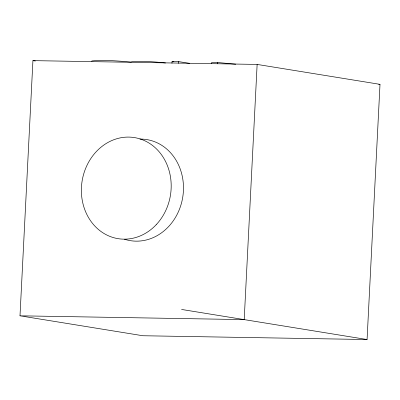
<?xml version="1.0" encoding="UTF-8"?>
<svg xmlns="http://www.w3.org/2000/svg" width="400" height="400" viewBox="0 0 400 400"><rect width="100%" height="100%" fill="white"/><g stroke="black" fill="none" stroke-linecap="round" stroke-linejoin="round"><path stroke-width="0.6" d="M20 315.815L32.925 60.63L257.135 64.425L380 84.345L367.075 339.535L142.865 335.74L20 315.815L244.205 319.61L257.135 64.425M171.97 63.25L172.06 61.48L178.575 61.59L189.505 63.365M178.485 63.36L178.575 61.59M211.68 63.595L211.74 62.42L217.755 62.52L235.74 64.22M217.695 63.7L217.755 62.52M91.58 61.25L92.015 60.915C105.04 59.74 118.2 61.015 131.2 62.07L131.605 61.73C142.895 60.87 154.28 61.785 165.52 62.98M378.75 84.325L380 84.345M172.06 61.48L173.88 61.78M32.925 60.63L35.385 61.025M181.545 309.45L367.075 339.535M139.925 139.08A51.2 44.74 -80.8 0 1 182.8 196.845A51.2 44.74 -80.8 0 1 124.465 239.22M156.16 224.755A51.2 44.74 -80.8 0 0 140.385 139.025A51.2 44.74 -80.8 0 0 82.3 200.605A51.2 44.74 -80.8 0 0 156.16 224.755"/></g></svg>
